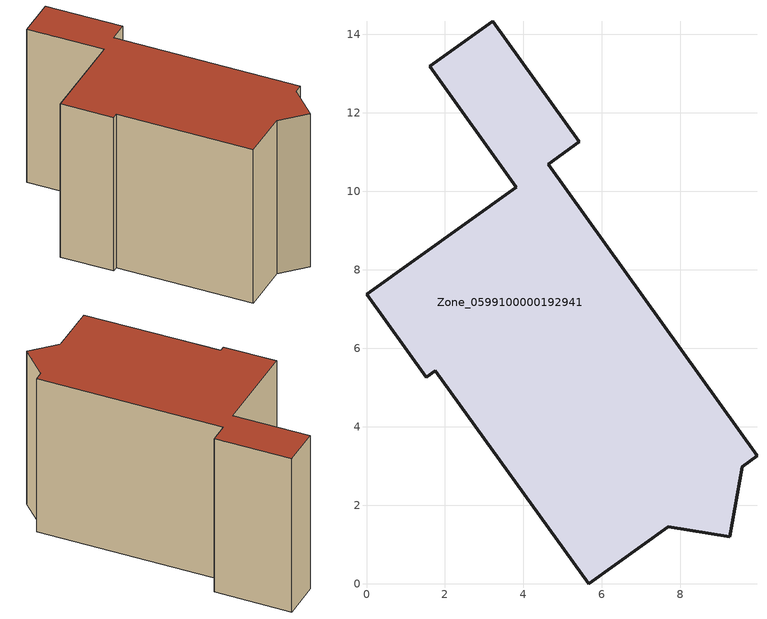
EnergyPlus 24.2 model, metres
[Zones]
Zone_0599100000192941
 floor ground (C_G): 7.69,1.45 5.66,0 1.75,5.43 1.52,5.26 0,7.38 3.81,10.11 1.61,13.19 3.22,14.34 5.42,11.26 4.63,10.69 9.95,3.27 9.57,2.99 9.26,1.2 z0
 wall outside (C_F): 5.42,11.26 3.22,14.34 1.61,13.19 3.81,10.11 0,7.38 1.52,5.26 1.75,5.43 5.66,0 7.69,1.45 9.26,1.2 9.57,2.99 9.95,3.27 4.63,10.69 5.42,11.26 z0:8.29
 roof outside (C_R): 9.57,2.99 9.95,3.27 4.63,10.69 5.42,11.26 3.22,14.34 1.61,13.19 3.81,10.11 0,7.38 1.52,5.26 1.75,5.43 5.66,0 7.69,1.45 9.26,1.2 z8.29
[BUILDING]
Pand.0599100000192941: North Axis=0; Terrain=City; Loads Convergence Tolerance Value=0.04; Temperature Convergence Tolerance Value=0.4; Solar Distribution=FullExterior; Maximum Number of Warmup Days=25; Minimum Number of Warmup Days=1
[Site:Location]
Rotterdam.The.Hague.AP_ZH_NLD Design_Conditions: Latitude=51.96; Longitude=4.45; Time Zone=1; Elevation=-4.5
[SITE:GROUNDTEMPERATURE:BUILDINGSURFACE]
18, 18, 18, 18, 18, 18, 18, 18, 18, 18, 18, 18
[MATERIAL] Thermal Absorptance=0.9; Solar Absorptance=0.7; Visible Absorptance=0.7
Name | Roughness | Thickness | Conductivity | Density | Specific Heat
G.TI.1975-1991 | MediumSmooth | 0.15 | 0.288461 | 540 | 1210
F.TI.1975-1991 | Rough | 0.3 | 0.230769 | 1920 | 840
R.TI.1975-1991 | MediumRough | 0.2 | 0.153846 | 1500 | 1000
[CONSTRUCTION]
C_G: G.TI.1975-1991
C_F: F.TI.1975-1991
C_R: R.TI.1975-1991
[ZONE]
Zone_0599100000192941: Type=1; Multiplier=1; Ceiling Height=Autocalculate; Volume=Autocalculate; Floor Area=autocalculate; Part of Total Floor Area=Yes
[ZONEINFILTRATION:DESIGNFLOWRATE]
Infil_Zone_0599100000192941: Zone or ZoneList or Space or SpaceList=Zone_0599100000192941; Schedule=AlwaysOn; Design Flow Rate Calculation Method=Flow/Area; Flow Rate per Floor Area=0.003; Constant Term Coefficient=1; Temperature Term Coefficient=0; Velocity Term Coefficient=0; Velocity Squared Term Coefficient=0
[HVACTEMPLATE:ZONE:IDEALLOADSAIRSYSTEM]
Zone_0599100000192941: Maximum Heating Supply Air Temperature=50; Minimum Cooling Supply Air Temperature=13; Maximum Heating Supply Air Humidity Ratio=0.0156; Minimum Cooling Supply Air Humidity Ratio=0.0077; Heating Limit=NoLimit; Cooling Limit=NoLimit; Dehumidification Control Type=ConstantSensibleHeatRatio; Cooling Sensible Heat Ratio=0.7; Dehumidification Setpoint=60; Humidification Control Type=None; Humidification Setpoint=30; Outdoor Air Method=None; Outdoor Air Flow Rate per Person=0.00944; Outdoor Air Flow Rate per Zone Floor Area=0; Outdoor Air Flow Rate per Zone=0; Demand Controlled Ventilation Type=None; Outdoor Air Economizer Type=NoEconomizer; Heat Recovery Type=None; Sensible Heat Recovery Effectiveness=0.7; Latent Heat Recovery Effectiveness=0.65
[ZONECONTROL:THERMOSTAT]
ThermostatControl_Zone_0599100000192941: Zone or ZoneList=Zone_0599100000192941; Control Type Schedule=DualSetpointControlType; Control 1=Thermostat_Zone_0599100000192941; Temperature Difference Between Cutout And Setpoint=0
[THERMOSTATSETPOINT:DUALSETPOINT]
Thermostat_Zone_0599100000192941: Heating Setpoint Temperature Schedule=HeatingSetpoint_Zone_0599100000192941; Cooling Setpoint Temperature Schedule=CoolingSetpoint_Zone_0599100000192941
[SCHEDULE:COMPACT]
HeatingSetpoint_Zone_0599100000192941: Through: 12/31, For: AllDays, Until: 24:00, 21
CoolingSetpoint_Zone_0599100000192941: Through: 12/31, For: AllDays, Until: 24:00, 24
DualSetpointControlType: Through: 12/31, For: AllDays, Until: 24:00, 4
AlwaysOn: Through: 12/31, For: AllDays, Until: 24:00, 1
